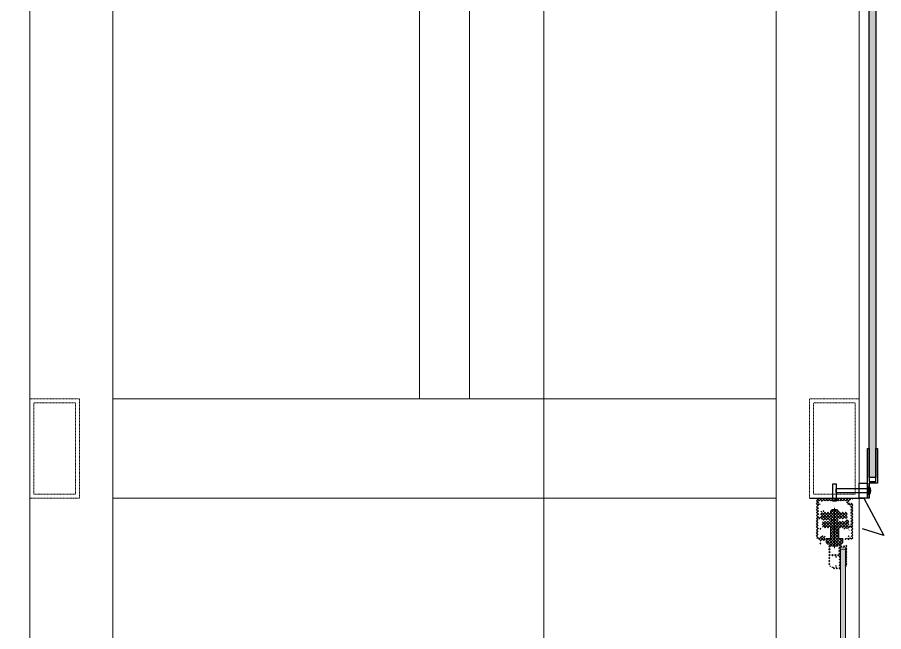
# Model space of a CAD drawing. Header units: millimetres. Extents: x 720925 to 840725318, y 793496 to 1061196.
# Drawn here: x 737238 to 738283, y 915169 to 915910 of the extents above; entities that cross this region are included whole.
import ezdxf

# ---------------------------------------------------------------- set-up
doc = ezdxf.new("R2010")
doc.units = ezdxf.units.MM
doc.linetypes.add('DASHED', pattern=[19.049999999999997, 12.7, -6.35])
for name, color, linetype, lineweight in [('!ESP_Fassaad', 7, 'Continuous', 9), ('2 joon peen', 7, 'Continuous', 9), ('Lõige', 7, 'Continuous', 9), ('Sõlmed', 7, 'Continuous', 9)]:
    doc.layers.add(name, color=color, linetype=linetype, lineweight=lineweight)
doc.layers.add('!ESP_Värvitoon_Venato40', color=7, linetype='Continuous', true_color=0xa4a7a7)
pattern_1 = [(45, (-343623.8546555771, -628497.6067238506), (-1.767766952966369, 1.767766952966369), []), (135, (-343623.8546555771, -628497.6067238506), (-1.767766952966369, -1.767766952966369), [])]

# ---------------------------------------------------------------- blocks, each defined once
blk = doc.blocks.new('A$Cca9b0cc1')
at = {"layer": '!ESP_Fassaad', "color": 8}
for points in [[(-1400, -1456.842416844796), (-1300, -1456.842416844796), (-1300, 8639.269729580847), (-1400, 8664.345482205856)], [(-500, -1456.842416844796), (-400, -1456.842416844796), (-400, 8413.587955955067), (-500, 8438.663708580192)], [(-930, 4049.985367125948), (-870, 4049.985367125948), (-870, 2960), (-930, 2960)], [(-1300, 2840), (-500, 2840), (-500, 2960), (-1300, 2960)]]:
    blk.add_lwpolyline(points, close=True, dxfattribs=at)
at = {"layer": '!ESP_Fassaad', "color": 8, "linetype": 'DASHED', "ltscale": 0.01}
for points in [[(-1400, 2840), (-1340, 2840), (-1340, 2960), (-1400, 2960)], [(-460, 2840), (-400, 2840), (-400, 2960), (-460, 2960)], [(-1395, 2845), (-1345, 2845), (-1345, 2955), (-1395, 2955)], [(-455, 2845), (-405, 2845), (-405, 2955), (-455, 2955)]]:
    blk.add_lwpolyline(points, close=True, dxfattribs=at)
blk = doc.blocks.new('A$C9d2e9e31')
at = {"layer": '!ESP_Värvitoon_Venato40'}
h = blk.add_hatch(color=256, dxfattribs=at)
h.dxf.hatch_style = 1
h.paths.add_polyline_path([(20, -25), (12, -25), (12, -1244.985367125948), (20, -1244.985367125948)])
at = {"layer": 'Lõige'}
h = blk.add_hatch(color=4, dxfattribs=at)
h.dxf.hatch_style = 1
h.paths.add_polyline_path([(-16.30601272755302, 57.79730515088886), (-22.20601272745989, 57.79730515088886), (-22.43601145711727, 1508.720044675167), (-16.53601145721041, 1508.720044675167)])
for points in [[(12, -25), (20, -25), (20, -1244.985367125948), (12, -1244.985367125948)], [(10, -1269.985367125948), (10, -1209.985367125948), (12, -1209.985367125948), (12, -1249.985367125948), (20, -1249.985367125948), (20, -1209.985367125948), (22, -1209.985367125948), (21.99999999883585, -1249.985367125948), (21.99999999883585, -1251.985367125948), (12, -1251.985367125948), (12, -1269.985367125948)], [(0, -1251.985367125948), (10, -1251.985367125948), (10, -1269.985367125948), (0, -1269.985367125948)], [(12, -1258.885367125971), (-28, -1258.885367125971), (-28, -1263.085367125925), (12, -1263.085367125925)]]:
    blk.add_lwpolyline(points, close=True)
blk.add_lwpolyline([(12, -1265.985367125948), (12, -1255.985367125948)])
at = {"color": 5, "lineweight": 30}
blk.add_lwpolyline([(-60, -1269.985367125948), (5.548992634168826, -1269.985367125948), (5.548992634168826, -1269.985367125948), (29.54899263416883, -1314.903405151097), (4.048992634168826, -1306.903405151097)], dxfattribs=at)
blk.add_arc((6.750000000116415, -1260.985367125948), 7.24999999995785, 316.3971810268364, 43.60281897316363)
at = {"layer": 'Sõlmed', "color": 4}
blk.add_lwpolyline([(-16.30601272638887, 65.32119455328211), (-22.20601272629574, 65.32119455328211), (-22.43601145711727, 1508.720044675167), (-16.53601145721041, 1508.720044675167)], close=True, dxfattribs=at)
blk = doc.blocks.new('A$C1F896F9C')
at = {"color": 0, "linetype": 'ByBlock', "lineweight": -2}
for p, q in [((-4.999998257688276, 0.2580794680693543), (-4.999998257688276, -4.547473508864641e-13)), ((-2.579175980870787, 2.999999999995907), (2.579179465492416, 3.000000000002274)), ((5.000001742302629, 0.2580794681111911), (5.000001742304448, 4.547473508864641e-13)), ((-3.999998257691914, -10.99999999999773), (-3.999998257691914, -7.999999999993179)), ((4.000001742339009, -7.999999999985903), (4.000001742339009, -10.99999999999682)), ((-4.999998257681, -19.00000000000318), (5.000001742319, -19.00000000000318)), ((-4.999998257682819, -19.00000000000409), (-4.999998257679181, -32.0139702342708)), ((5.000001742319, -19.00000000000318), (5.000001742320819, -32.0139702342708)), ((-9.99999825767918, -32.0139702342708), (-4.999998257679181, -32.0139702342708)), ((-9.999998257681, -36.5139702342708), (-9.99999825767918, -32.0139702342708)), ((-9.999998257681, -36.5139702342708), (-7.999998257681, -38.5139702342708)), ((-7.999998257681, -38.5139702342708), (-3.499998257681, -38.5139702342708)), ((-3.499998257681, -38.5139702342708), (-3.499998257681, -41.0139702342708)), ((-3.499998257681, -41.0139702342708), (3.500001742319, -41.0139702342708)), ((8.00000174232082, -38.51397023426989), (3.500001742319, -38.5139702342708)), ((3.500001742319, -38.5139702342708), (3.500001742319, -41.0139702342708)), ((10.00000174231718, -32.0139702342708), (5.000001742320819, -32.0139702342708)), ((10.000001742319, -36.5139702342708), (8.000001742319, -38.5139702342708)), ((10.00000174231718, -32.0139702342708), (10.00000174231718, -36.51397023427262))]:
    blk.add_line(p, q, dxfattribs=at)
at = {"color": 0, "linetype": 'ByBlock', "lineweight": -2, "ltscale": 0.02}
blk.add_line((0, 5.080676702509209), (-3.637978807091713e-12, -43.35622230084982), dxfattribs=at)
at = {"color": 0, "linetype": 'ByBlock', "lineweight": -2}
for centre, radius, start, end in [((-3.999998257688276, 0.2580794680711733), 1, 147.1356889553278, 180.0000000001042), ((4.551060075047644, -5.266295755850933), 11.18033988748654, 134.4585213590366, 147.1356889553278), ((-2.579175980868968, 1.999999999995907), 1, 90.00000000010422, 134.4585213590366), ((2.579179465494235, 2.000000000002274), 1, 45.54147864096341, 90.00000000010422), ((-4.55105659041692, -5.266295755849114), 11.18033988748654, 32.86431104486008, 45.54147864111079), ((4.000001742302629, 0.2580794680966392), 1, 8.337633264175721e-10, 32.86431104486008)]:
    blk.add_arc(centre, radius, start, end, dxfattribs=at)
blk = doc.blocks.new('A$C8eb5175f')
at = {"transparency": 33554687}
h = blk.add_hatch(dxfattribs=at)
h.set_pattern_fill('ANSI37', color=1, scale=20)
h.set_pattern_definition(pattern_1)
edge = h.paths.add_edge_path()
edge.add_arc((-14.641274421243, -34.10276413511019), 0.5000000000000017, -69.55777218558569, 0, ccw=False)
edge.add_line((-14.46664304984733, -34.57127655122895), (-18.11590579268523, -35.93148758428288))
edge.add_arc((-17.94127442128956, -36.40000000048894), 0.5000000000001231, 110.4422278144143, 180)
edge.add_line((-18.44127442128956, -36.40000000048894), (-18.44127442128956, -36.90000000048894))
edge.add_arc((-17.94127442128956, -36.90000000048894), 0.5, 180, 285.9999999999996)
edge.add_line((-17.80345574347302, -37.38063084846362), (-13.77909309929237, -36.2266634296102))
edge.add_arc((-13.641274421243, -36.70729427761398), 0.5, 0, 105.99999999999969, ccw=False)
edge.add_line((-13.141274421243, -36.70729427761398), (-13.141274421243, -38.00000000052387))
edge.add_arc((-12.641274421243, -38.00000000046566), 0.5000000000000142, 180, 360)
edge.add_line((-12.141274421243, -38.00000000046566), (-12.141274421243, -36.51058053108864))
edge.add_arc((-11.141274421243, -36.51058053108864), 1.000000000000013, 105.99999999999969, 180, ccw=False)
edge.add_line((-11.41691177710891, -35.54931883525569), (-10.96372337685898, -35.41936915257247))
edge.add_arc((-10.82590469904244, -35.90000000048894), 0.5, 90, 106.0000000000004, ccw=False)
edge.add_line((-10.82590469904244, -35.40000000048894), (-10.141274421243, -35.40000000048894))
edge.add_arc((-10.141274421243, -35.90000000048894), 0.5, 0, 90, ccw=False)
edge.add_line((-9.641274421242997, -35.90000000048894), (-9.641274421242997, -46.82457351995981))
edge.add_arc((-10.141274421243, -46.82457351998892), 0.4999999999999918, -59.999999999999375, 0, ccw=False)
edge.add_line((-9.891274421242997, -47.25758622179274), (-11.06114740250632, -47.93301270232769))
edge.add_arc((-11.31114740250632, -47.50000000046566), 0.5, 270, 300.00000000000125, ccw=False)
edge.add_line((-11.31114740250632, -48.00000000046566), (-11.641274421243, -48.00000000046566))
edge.add_arc((-11.641274421243, -47.50000000046566), 0.5, 180, 270, ccw=False)
edge.add_line((-12.141274421243, -47.50000000046566), (-12.141274421243, -46.00000000046566))
edge.add_arc((-12.641274421243, -46.00000000046566), 0.5000000000000142, 0, 180)
edge.add_line((-13.141274421243, -46.00000000046566), (-13.141274421243, -47.49009804910747))
edge.add_arc((-13.641274421243, -47.49009804916568), 0.500000000000005, -78.69006752597988, 0, ccw=False)
edge.add_line((-13.54321635374799, -47.98038838698994), (-17.739332488738, -48.81961161401705))
edge.add_arc((-17.641274421243, -49.30990195181221), 0.500000000000005, 101.30993247402, 180)
edge.add_line((-18.141274421243, -49.30990195181221), (-18.141274421243, -49.50000000046566))
edge.add_arc((-17.641274421243, -49.50000000046566), 0.5, 180, 270)
edge.add_line((-17.641274421243, -50.00000000046566), (-10.90922361379489, -50.00000000046566))
edge.add_arc((-10.90922361379489, -49.00000000046566), 1, 270, 299.9999999999997)
edge.add_line((-10.40922361379489, -49.86602540430613), (-8.141274421242997, -48.55662432755344))
edge.add_arc((-8.641274421242997, -47.69059892371297), 1.000000000000008, 299.9999999999997, 360)
edge.add_line((-7.641274421242997, -47.69059892371297), (-7.641274421242997, -6.600000000471482))
edge.add_arc((-8.141274421242997, -6.600000000442378), 0.5, 0, 90)
edge.add_line((-8.141274421242997, -6.100000000442378), (-8.491960517829284, -6.100000000442378))
edge.add_arc((-8.491960517829284, -5.600000000442378), 0.5000000000000008, 220.5416018735027, 270, ccw=False)
edge.add_arc((-9.251894725486636, -6.250000000465661), 0.5000000000000008, 40.54160187350274, 120.3737861998376)
edge.add_arc((-10.5412744213827, -4.050000000512227), 2.049999999999991, 59.62621380016151, 300.3737861998385, ccw=False)
edge.add_arc((-9.251894725486636, -1.850000000442378), 0.5000000000000047, 239.6262138001624, 319.4583981264973)
edge.add_arc((-8.491960517829284, -2.500000000465661), 0.5, 90, 139.4583981264973, ccw=False)
edge.add_line((-8.491960517829284, -2.000000000465661), (-8.141274421242997, -2.000000000465661))
edge.add_arc((-8.141274421242997, -1.500000000465661), 0.5, 270, 360)
edge.add_line((-7.641274421242997, -1.500000000465661), (-7.641274421242997, -0.5000000004656613))
edge.add_arc((-8.141274421242997, -0.5000000004656613), 0.5, 0, 90)
edge.add_line((-8.141274421242997, -4.656612873077393e-10), (-51.141274421243, -4.656612873077393e-10))
edge.add_arc((-51.141274421243, -0.5000000004656613), 0.5, 90, 180)
edge.add_line((-51.641274421243, -0.5000000004656613), (-51.641274421243, -47.69059892371297))
edge.add_arc((-50.641274421243, -47.69059892371297), 1, 180, 240.0000000000005)
edge.add_line((-51.141274421243, -48.55662432755344), (-48.87332522892393, -49.86602540430613))
edge.add_arc((-48.37332522892393, -49.00000000046566), 1.000000000000008, 240.0000000000002, 270)
edge.add_line((-48.37332522892393, -50.00000000046566), (-45.69127442128956, -50.00000000046566))
edge.add_arc((-45.69127442128956, -49.70000000053551), 0.3000000000000114, 270, 360)
edge.add_line((-45.391274421243, -49.70000000053551), (-45.391274421243, -49.30000000054133))
edge.add_arc((-45.69127442128956, -49.30000000051223), 0.3000000000000007, 0, 90)
edge.add_line((-45.69127442128956, -49.00000000046566), (-46.141274421243, -49.00000000046566))
edge.add_line((-46.141274421243, -49.00000000046566), (-46.141274421243, -47.00000000046566))
edge.add_arc((-45.641274421243, -47.00000000046566), 0.5, 90, 180, ccw=False)
edge.add_line((-45.641274421243, -46.50000000046566), (-42.641274421243, -46.50000000046566))
edge.add_arc((-42.641274421243, -47.00000000046566), 0.5, 0, 90, ccw=False)
edge.add_line((-42.141274421243, -47.00000000046566), (-42.141274421243, -49.00000000046566))
edge.add_line((-42.141274421243, -49.00000000046566), (-42.59127442119643, -49.00000000046566))
edge.add_arc((-42.59127442119643, -49.30000000051223), 0.3000000000000114, 90, 180)
edge.add_line((-42.891274421243, -49.30000000051223), (-42.891274421243, -49.70000000050641))
edge.add_arc((-42.59127442119643, -49.70000000053551), 0.3000000000000007, 180, 270)
edge.add_line((-42.59127442119643, -50.00000000046566), (-41.641274421243, -50.00000000046566))
edge.add_arc((-41.641274421243, -49.50000000046566), 0.5, 270, 360)
edge.add_line((-41.141274421243, -49.50000000046566), (-41.141274421243, -46.00000000046566))
edge.add_arc((-41.641274421243, -46.00000000046566), 0.5, 0, 90)
edge.add_line((-41.641274421243, -45.50000000046566), (-46.641274421243, -45.50000000046566))
edge.add_arc((-46.641274421243, -46.00000000046566), 0.5, 90, 180)
edge.add_line((-47.141274421243, -46.00000000046566), (-47.141274421243, -47.50000000046566))
edge.add_arc((-47.641274421243, -47.50000000046566), 0.5, -90, 0, ccw=False)
edge.add_line((-47.641274421243, -48.00000000046566), (-47.9714014402125, -48.00000000046566))
edge.add_arc((-47.9714014402125, -47.50000000046566), 0.49999999999999, 239.9999999999998, 270, ccw=False)
edge.add_line((-48.2214014402125, -47.93301270238589), (-49.391274421243, -47.25758622185094))
edge.add_arc((-49.141274421243, -46.82457351998892), 0.5, 180, 239.99999999999892, ccw=False)
edge.add_line((-49.641274421243, -46.82457351998892), (-49.641274421243, -37.50000000052387))
edge.add_arc((-49.141274421243, -37.50000000046566), 0.5, 90, 180, ccw=False)
edge.add_line((-49.141274421243, -37.00000000046566), (-47.141274421243, -37.00000000046566))
edge.add_line((-47.141274421243, -37.00000000046566), (-47.141274421243, -38.00000000046566))
edge.add_arc((-46.641274421243, -38.00000000046566), 0.4999999999999929, 180, 360)
edge.add_line((-46.141274421243, -38.00000000046566), (-46.141274421243, -36.50000000046566))
edge.add_arc((-46.641274421243, -36.50000000046566), 0.5, 0, 90)
edge.add_line((-46.641274421243, -36.00000000046566), (-49.141274421243, -36.00000000046566))
edge.add_arc((-49.141274421243, -35.50000000046566), 0.5, 180, 270, ccw=False)
edge.add_line((-49.641274421243, -35.50000000046566), (-49.641274421243, -25.60000000047148))
edge.add_arc((-49.141274421243, -25.60000000044238), 0.5, 90, 180, ccw=False)
edge.add_line((-49.141274421243, -25.10000000044238), (-46.6869919472374, -25.10000000044238))
edge.add_arc((-46.6869919472374, -25.60000000044238), 0.5000000000000129, 72.00000000000068, 90, ccw=False)
edge.add_line((-46.53248345013708, -25.12447174231056), (-42.74443719163537, -26.35528258193517))
edge.add_arc((-41.19935221970081, -21.60000000044238), 4.999999999999996, 252.0000000000001, 270)
edge.add_line((-41.19935221970081, -26.60000000044238), (-35.641274421243, -26.60000000044238))
edge.add_arc((-35.641274421243, -26.10000000044238), 0.5, 270, 360)
edge.add_line((-35.141274421243, -26.10000000044238), (-35.141274421243, -25.60000000044238))
edge.add_arc((-35.641274421243, -25.60000000044238), 0.5, 0, 87.0000000000001)
edge.add_line((-35.61510644317605, -25.10068523313385), (-41.37095595453866, -24.79903394237044))
edge.add_arc((-41.34478797647171, -24.2997191749746), 0.5000000000000108, 250.0000000000008, 267.0000000000001, ccw=False)
edge.add_line((-41.51579804811627, -24.76956548530143), (-44.81228449288756, -23.5697425417311))
edge.add_arc((-44.641274421243, -23.09989623131696), 0.5, 180, 250.0000000000016, ccw=False)
edge.add_line((-45.141274421243, -23.09989623131696), (-45.141274421243, -16.90000000043074))
edge.add_arc((-44.641274421243, -16.90000000048894), 0.5, 90, 180, ccw=False)
edge.add_line((-44.641274421243, -16.40000000048894), (-43.641274421243, -16.40000000048894))
edge.add_line((-43.641274421243, -16.40000000048894), (-43.01186489872634, -16.23135022720089))
edge.add_arc((-43.141274421243, -15.74838731402997), 0.4999999999999896, 285.0000000000024, 360)
edge.add_line((-42.641274421243, -15.74838731402997), (-42.641274421243, -15.40000000045984))
edge.add_arc((-43.141274421243, -15.40000000048894), 0.5, 0, 90)
edge.add_line((-43.141274421243, -14.90000000048894), (-44.641274421243, -14.90000000048894))
edge.add_arc((-44.641274421243, -16.90000000048894), 2, 90, 180)
edge.add_line((-46.641274421243, -16.90000000048894), (-46.641274421243, -22.10000000050059))
edge.add_arc((-47.141274421243, -22.10000000044238), 0.5, -90, 0, ccw=False)
edge.add_line((-47.141274421243, -22.60000000044238), (-48.641274421243, -22.60000000044238))
edge.add_arc((-48.641274421243, -22.10000000044238), 0.5, 180, 270, ccw=False)
edge.add_line((-49.141274421243, -22.10000000044238), (-49.141274421243, -8.600000000442378))
edge.add_arc((-48.641274421243, -8.600000000442378), 0.5, 90, 180, ccw=False)
edge.add_line((-48.641274421243, -8.100000000442378), (-47.61852907529101, -8.100000000442378))
edge.add_arc((-47.61852907529101, -7.572745346580632), 0.5272546539305267, 270, 438.1950885843646)
edge.add_arc((-47.09127442119643, -5.050000000512227), 2.05, 11.804911415635388, 258.1950885843646, ccw=False)
edge.add_arc((-44.56852907524444, -4.522745346534066), 0.5272546539305261, 191.8049114156344, 360)
edge.add_line((-44.0412744213827, -4.522745346534066), (-44.0412744213827, -3.500000000465661))
edge.add_arc((-43.5412744213827, -3.500000000465661), 0.5, 90, 180, ccw=False)
edge.add_line((-43.5412744213827, -3.000000000465661), (-30.16088966350071, -3.000000000465661))
edge.add_line((-30.16088966350071, -3.000000000465661), (-29.641274421243, -2.700000000448199))
edge.add_line((-29.641274421243, -2.70000000053551), (-29.12165917898528, -3.000000000552973))
edge.add_line((-29.12165917898528, -3.000000000465661), (-16.09104919154197, -3.000000000465661))
edge.add_arc((-16.09104919154197, -4.000000000465661), 1.000000000000002, -0.5161851764337939, 90, ccw=False)
edge.add_arc((-10.5412744213827, -4.050000000512227), 4.550000000000018, 179.4838148235708, 263.7937322490101)
edge.add_arc((-11.141274421243, -9.567472247756086), 1, 0, 83.79373224901019, ccw=False)
edge.add_line((-10.141274421243, -9.567472247756086), (-10.141274421243, -32.90000000043074))
edge.add_arc((-10.641274421243, -32.90000000048894), 0.5, -90, 0, ccw=False)
edge.add_line((-10.641274421243, -33.40000000048894), (-12.141274421243, -33.40000000048894))
edge.add_arc((-12.141274421243, -32.90000000048894), 0.5, 180, 270, ccw=False)
edge.add_line((-12.641274421243, -32.90000000048894), (-12.641274421243, -28.00000000049477))
edge.add_arc((-14.641274421243, -28.00000000046566), 2, 0, 90)
edge.add_line((-14.641274421243, -26.00000000046566), (-15.641274421243, -26.00000000046566))
edge.add_arc((-15.641274421243, -26.50000000046566), 0.5, 90, 180)
edge.add_line((-16.141274421243, -26.50000000046566), (-16.141274421243, -26.84838731403579))
edge.add_arc((-15.641274421243, -26.8483873141231), 0.5, 180, 255)
edge.add_line((-15.77068394375965, -27.33135022723582), (-15.141274421243, -27.50000000052387))
edge.add_line((-15.141274421243, -27.50000000046566), (-14.641274421243, -27.50000000046566))
edge.add_arc((-14.641274421243, -28.00000000046566), 0.5, 0, 90, ccw=False)
edge.add_line((-14.141274421243, -28.00000000046566), (-14.141274421243, -34.10276413508109))
h = blk.add_hatch(dxfattribs=at)
h.set_pattern_fill('ANSI37', color=1, scale=20)
h.set_pattern_definition(pattern_1)
h.paths.add_polyline_path([(-24.64127616328187, -35.78061796352267), (-29.64127442077734, -35.78061796352267), (-29.64127442077734, -57.79458819888532), (-26.14127616328187, -57.79458819888532), (-26.14127616328187, -55.29458819888532), (-21.64127616328187, -55.29458819888532), (-19.64127616328187, -53.29458819888532), (-19.64127616328187, -48.79458819888532), (-24.64127616328187, -48.79458819888532)])
h.paths.add_polyline_path([(-29.64127442077734, -35.78061796352267), (-34.64127616328187, -35.78061796352267), (-34.64127616328187, -48.79458819888532), (-39.64127616328187, -48.79458819888532), (-39.64127616328187, -53.29458819888532), (-37.64127616328187, -55.29458819888532), (-33.14127616328187, -55.29458819888532), (-33.14127616328187, -57.79458819888532), (-29.64127442077734, -57.79458819888532)])
h.paths.add_polyline_path([(-29.64127442077734, -27.78061796352267), (-43.6405490168836, -27.78061796352267), (-44.64127616328187, -28.78134511038661), (-44.64127616328187, -34.64458819851279), (-41.52006003400311, -35.78061796352267), (-29.64127442077734, -35.78061796352267)])
h.paths.add_polyline_path([(-14.64127616328187, -28.78134511038661), (-15.64200330921449, -27.78061796352267), (-29.64127442077734, -27.78061796352267), (-29.64127442077734, -35.78061796352267), (-17.76249229232781, -35.78061796352267), (-15.57898905896582, -34.98588778078556), (-14.64127616328187, -34.6363685708493)])
h.paths.add_polyline_path([(-25.64127616328187, -24.78061796352267), (-29.64127442077734, -24.78061796352267), (-29.64127442077734, -27.78061796352267), (-25.64127616328187, -27.78061796352267)])
h.paths.add_polyline_path([(-29.64127442077734, -24.78061796352267), (-33.64127616328187, -24.78061796352267), (-33.64127616328187, -27.78061796352267), (-29.64127442077734, -27.78061796352267)])
h.paths.add_polyline_path([(-14.64127616328187, -17.78134511038661), (-15.64200330921449, -16.78061796352267), (-29.64127442077734, -16.78061796352267), (-29.64127442077734, -24.78061796352267), (-17.76249229232781, -24.78061796352267), (-14.64127616328187, -23.64458819851279)])
h = blk.add_hatch(dxfattribs=at)
h.set_pattern_fill('ANSI37', color=1, scale=20)
h.set_pattern_definition(pattern_1)
h.paths.add_polyline_path([(-29.64127442077734, -16.78061796352267), (-43.64054901711643, -16.78061796352267), (-44.64127616328187, -17.78134511038661), (-44.64127616328187, -23.63198448345065), (-41.51579804788344, -24.76956548541784, 0.0179429170218744), (-41.48166877939366, -24.78061796352267), (-29.64127442077734, -24.78061796352267)])
h = blk.add_hatch(dxfattribs=at)
h.set_pattern_fill('ANSI37', color=1, scale=20)
h.set_pattern_definition(pattern_1)
h.paths.add_polyline_path([(-26.36170570901595, -14.06686028651893, 0.1964573895037685), (-27.06209844001569, -13.78061796352267), (-29.64127442077734, -13.78061796352267), (-29.64127442077734, -16.78061796352267), (-24.64127616328187, -16.78061796352267), (-24.64127616328187, -16.52253849618137, 0.1443886497902137), (-24.80131812370382, -15.9798871409148, 0.0553710631128617)])
h.paths.add_polyline_path([(-29.64127442077734, -13.78061796352267), (-32.22045388631523, -13.78061796352267, 0.1964573895075301), (-32.92084661731496, -14.06686028651893, 0.05537106311377495), (-34.48123420262709, -15.9798871409148, 0.1443886497865332), (-34.64127616328187, -16.52253849618137), (-34.64127616328187, -16.78061796352267), (-29.64127442077734, -16.78061796352267)])
h = blk.add_hatch(dxfattribs=at)
h.set_pattern_fill('ANSI37', color=1, scale=20)
h.set_pattern_definition(pattern_1)
edge = h.paths.add_edge_path()
edge.add_line((-42.94881944195367, -48.50000000046566), (-42.2924988840241, -48.50000000046566))
edge.add_line((-42.2924988840241, -48.50000000046566), (-42.2924988840241, -47.82578347742674))
edge.add_line((-42.2924988840241, -47.82578347751405), (-44.1424988838844, -47.02236906209146))
edge.add_line((-44.1424988838844, -47.02236906206235), (-45.99249888397753, -47.82578347748495))
edge.add_line((-45.99249888397753, -47.82578347751405), (-45.99249888397753, -48.50000000055297))
edge.add_line((-45.99249888397753, -48.50000000046566), (-45.33617832581513, -48.50000000046566))
edge.add_line((-45.33617832581513, -48.50000000046566), (-45.33617832581513, -50.00000000046566))
edge.add_line((-45.33617832581513, -50.00000000046566), (-47.14617832587101, -50.00000000046566))
edge.add_line((-47.14617832587101, -50.00000000046566), (-47.14617832587101, -51.00043984115473))
edge.add_ellipse((-46.52117348602042, -51.00043984118383), major_axis=(-0.2403942851215106, -5.999560159296379), ratio=0.1040090285390594, start_angle=270.2387788656367, end_angle=450.2387788656368)
edge.add_line((-45.89616864616983, -51.00043984118383), (-41.50498355040327, -51.00008008169243))
edge.add_line((-41.50498355040327, -51.00008008175064), (-40.63881944213063, -50.50000000055297))
edge.add_line((-40.63881944213063, -50.50000000046566), (-40.63881944213063, -50.00000000046566))
edge.add_line((-40.63881944213063, -50.00000000046566), (-42.94881944195367, -50.00000000046566))
edge.add_line((-42.94881944195367, -50.00000000046566), (-42.94881944195367, -48.50000000046566))
h = blk.add_hatch(dxfattribs=at)
h.set_pattern_fill('ANSI37', color=1, scale=20)
h.set_pattern_definition(pattern_1)
h.paths.add_polyline_path([(-22.64127267873846, -59.19458819739521, -0.4142135623730951), (-22.34127267892472, -58.89458819851279), (-20.89127267873846, -58.89458819851279, -0.2360679775612409), (-20.65127267874777, -59.01458819769323), (-20.53127267886885, -59.17458819784224, 0.2360679776534188), (-20.29127267864533, -59.29458819888532), (-18.69127267901786, -59.29458819888532, 0.2360679773154359), (-18.45127267902717, -59.17458819784224), (-18.33127267868258, -59.01458819769323, -0.2360679774076158), (-18.09127267892472, -58.89458819851279), (-16.64127267873846, -58.89458819851279, -0.4142135623730951), (-16.34127267892472, -59.19458819739521), (-16.34127267892472, -81.79455739818513, 0.4142135623723396), (-15.84127267892472, -82.29455739818513), (-15.34127267892472, -82.29455739818513, 0.4142135623730971), (-14.84127267892472, -81.79455739818513), (-14.84127267892472, -75.81420344114304), (-15.14127267873846, -75.29458819888532), (-14.84127267892472, -74.77497295476496), (-14.84127267892472, -56.79458819888532, 0.4142135623730951), (-15.34127267892472, -56.29458819888532), (-15.64127267873846, -56.29458819888532, 0.4142135623730951), (-16.14127267873846, -56.79458819888532, -0.4142135623730951), (-16.64127267873846, -57.29458819888532), (-21.77524727513082, -57.29458819888532, -0.2679491924236163), (-22.20825997693464, -57.04458819888532), (-23.07429040130228, -55.54457950219512, 0.2679438115513307), (-23.50729808281176, -55.29458819888532), (-25.64127267873846, -55.29458819888532, 0.4142135623730951), (-26.14127267873846, -55.79458819888532), (-26.14127267873846, -56.99458820000291, 0.4574223570400638), (-25.64127267897129, -57.39458819851279), (-25.12042294093408, -57.39458819851279, 0.1826758136956399), (-24.78970402712002, -57.26958819851279, -0.8418145820205715), (-24.32877267873846, -57.63982507400215, 0.1270166538074685), (-24.39127267873846, -57.88188653253019), (-24.39127267873846, -67.40728986263275, 0.1270166538005656), (-24.32877267873846, -67.64935132302344, -0.8418145821197202), (-24.78970402712002, -68.01958819851279, 0.1826758137207052), (-25.12042294093408, -67.89458819851279), (-29.12165743648075, -67.89458819851279), (-29.64127267873846, -68.1945881973952), (-30.16088792099617, -67.89458819851279), (-34.16212241654284, -67.89458819851279, 0.1826758137111729), (-34.49284133058973, -68.01958819851279, -0.841814582102263), (-34.95377267873846, -67.64935132302344, 0.1270166538072464), (-34.89127267873846, -67.40728986263275), (-34.89127267873846, -57.88188653253019, 0.1270166538007876), (-34.95377267897129, -57.63982507400215, -0.8418145834750689), (-34.49284133058973, -57.26958819851279, 0.182675813671198), (-34.16212241654284, -57.39458819851279), (-33.64127267873846, -57.39458819851279, 0.4806912958181241), (-33.14127616328187, -56.9623116441071), (-33.14127616328187, -55.79272155463696, 0.4131205278366744), (-33.64127267873846, -55.29458819888532), (-36.14127267873846, -55.29458819888532, 0.4142135623730951), (-36.64127267873846, -55.79458819888532), (-36.64127267897129, -80.79455739818513, 0.2679528574624667), (-35.79125254135579, -82.26681221090257), (-30.77908255485818, -85.16058990173042, 0.1316488860734248), (-30.27909485250711, -85.29455739818513), (-23.14127267873846, -85.29455739818513, 0.4142135623730951), (-22.64127267873846, -84.79455739818513)])
h.paths.add_polyline_path([(-24.14127267873846, -69.89458819851279), (-24.14127267873846, -83.59455739893019, -0.4142135623730951), (-24.64127267873846, -84.09455739893019), (-26.64127267873846, -84.09455739893019, -0.4142135623730951), (-27.14127267873846, -83.59455739893019), (-27.14127267873846, -81.59455739893019, 1), (-28.14127267873846, -81.59455739893019), (-28.14127267873846, -83.59455739893019, -0.4142135623730951), (-28.64127267873846, -84.09455739893019), (-30.09153041779064, -84.09455739893019, -0.1316524975884468), (-30.34153041779064, -84.02757010050118), (-35.19126398325898, -81.2275751195848, -0.2679545733011819), (-35.44127267901786, -80.79455739818513), (-35.44127267901786, -69.89458819851279, -0.4142135623730951), (-34.94127267901786, -69.39458819851279), (-28.64127267873846, -69.39458819851279, -0.4142135623730951), (-28.14127267873846, -69.89458819851279), (-28.14127267873846, -71.89458819851279, 1), (-27.14127267873846, -71.89458819851279), (-27.14127267873846, -69.89458819851279, -0.4142135623730951), (-26.64127267873846, -69.39458819851279), (-24.64127267873846, -69.39458819851279, -0.4142135623730951)], flags=16)
at = {"color": 1}
blk.add_lwpolyline([(-32.141274421243, -3), (-27.141274421243, -3), (-27.141274421243, 17), (-32.141274421243, 17)], close=True, dxfattribs=at)
at = {"layer": '2 joon peen', "color": 1, "xscale": -1}
blk.add_blockref('A$C1F896F9C', (-29.64127442077734, -16.78061796352267), dxfattribs=at)
blk = doc.blocks.new('A$C72739334')
at = {"lineweight": 0}
for name, p in [('A$C9d2e9e31', (0, -4303.60258882877)), ('A$C8eb5175f', (0, -5573.587955955067)), ('A$C9d2e9e31', (0, -7143.602588829119))]:
    blk.add_blockref(name, p, dxfattribs=at)

msp = doc.modelspace()

# ---------------------------------------------------------------- linework, layer by layer
at = {"lineweight": 0}
msp.add_lwpolyline([(737873.4187532058, 911402.6599439955), (737173.4187532058, 911445.1300193745), (737173.4187532058, 911810.1305095213), (737223.4187530355, 911810.1305095213), (737223.4187532038, 921493.2875582628), (737873.4187532058, 921331.1423570059)], close=True, dxfattribs=at)

# ---------------------------------------------------------------- block references
for name, p in [('A$Cca9b0cc1', (738653.4187532058, 912490.1305095212)), ('A$C72739334', (738253.4187532058, 920903.7184654763))]:
    msp.add_blockref(name, p, dxfattribs=at)

doc.saveas('drawing.dxf')
